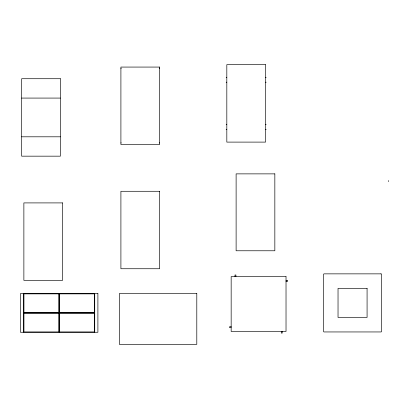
<?xml version="1.0" encoding="UTF-8"?>
<svg xmlns="http://www.w3.org/2000/svg" width="409" height="409" viewBox="0 0 409 409"><rect width="100%" height="100%" fill="white"/><g stroke="black" fill="none" stroke-linecap="round" stroke-linejoin="round"><path stroke-width="0.61" d="M120.906 68.686L121.222 68.686M159.311 68.686L159.628 68.686M226.187 77.362L226.821 77.362M265.548 77.362L266.182 77.362M226.187 82.204L226.821 82.204M265.548 82.204L266.182 82.204M21.651 98.078L60.379 98.078M226.187 124.561L226.821 124.561M265.548 124.561L266.182 124.561M226.187 129.402L226.821 129.402M265.548 129.402L266.182 129.402M21.651 136.805L60.379 136.805M120.906 142.91L121.222 142.91M159.311 142.91L159.628 142.91M286.024 280.416L287.634 280.416L287.634 281.341L286.024 281.341M23.625 312.911L94.724 312.911M231.162 326.725L229.551 326.725L229.551 327.65L231.162 327.65M388.55 180.573L388.55 181.591M282.21 331.464L282.21 333.074L281.285 333.074L281.285 331.464M235.901 276.602L235.901 274.986L234.976 274.986L234.976 276.602M94.724 293.55L94.724 332.272M59.177 293.55L59.177 332.272M23.625 293.55L23.625 332.272M265.548 64.658L226.821 64.658L226.821 142.107L265.548 142.107L265.548 64.658M159.628 67.071L120.906 67.071L120.906 144.525L159.628 144.525L159.628 67.071M60.379 78.717L21.651 78.717L21.651 156.166L60.379 156.166L60.379 78.717M274.838 173.871L236.116 173.871L236.116 250.773L274.838 250.773L274.838 173.871M159.628 191.284L120.906 191.284L120.906 268.739L159.628 268.739L159.628 191.284M62.592 202.905L23.87 202.905L23.87 280.359L62.592 280.359L62.592 202.905M380.963 273.861L324.148 273.861A0.634 0.634 0 0 0 323.509 274.495L323.509 331.31A0.634 0.634 0 0 0 324.148 331.95L380.963 331.95A0.634 0.634 0 0 0 381.597 331.31L381.597 274.495A0.634 0.634 0 0 0 380.963 273.861M286.024 276.602L231.162 276.602L231.162 331.464L286.024 331.464L286.024 276.602M367.077 288.381L338.033 288.381L338.033 317.425L367.077 317.425L367.077 288.381M97.899 293.55L20.45 293.55L20.45 332.272L97.899 332.272L97.899 293.55M196.795 293.55L119.346 293.55L119.346 344.342L196.795 344.342L196.795 293.55M58.855 293.866L23.942 293.866L23.942 312.594L58.855 312.594L58.855 293.866M94.407 293.866L59.494 293.866L59.494 312.594L94.407 312.594L94.407 293.866M58.855 313.228L23.942 313.228L23.942 331.955L58.855 331.955L58.855 313.228M94.407 313.228L59.494 313.228L59.494 331.955L94.407 331.955L94.407 313.228"/></g></svg>
